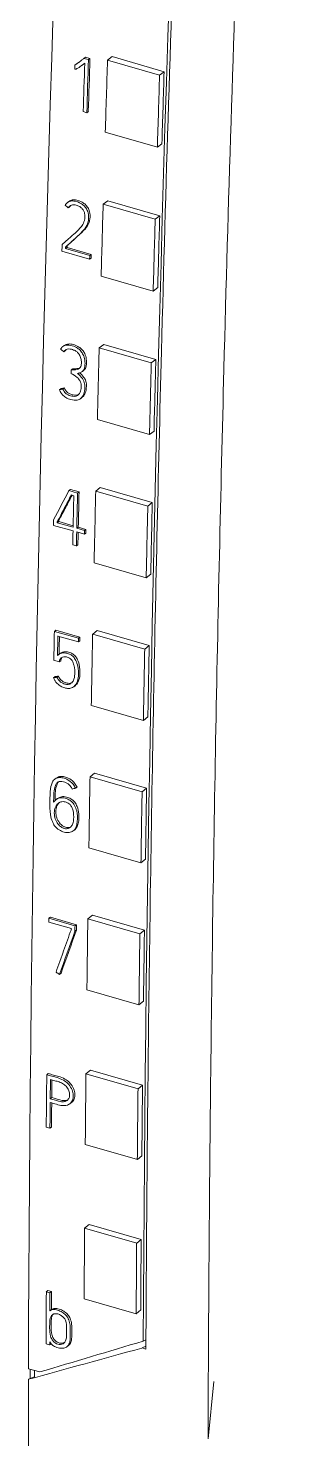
# Model space of a CAD drawing. Header units: inches. Extents: x 9220 to 92460, y -39241 to 4813.
# Drawn here: x 74945.72 to 74952.58, y -33802.35 to -33767.51 of the extents above; entities that cross this region are included whole.
import ezdxf

# ---------------------------------------------------------------- set-up
doc = ezdxf.new("R2010")
doc.units = ezdxf.units.IN
doc.header["$MEASUREMENT"] = 0

# ---------------------------------------------------------------- blocks, each defined once
blk = doc.blocks.new('A$C027ebf9d')
at = {"color": 0, "linetype": 'Continuous', "lineweight": 0}
for p, q in [((16.7243, -16.4087), (16.7262, -16.4072)), ((16.7361, -16.3999), (16.7381, -16.3984)), ((16.7421, -16.4016), (16.7361, -16.3999)), ((16.7381, -16.3984), (16.744, -16.4001)), ((16.7421, -16.4016), (16.744, -16.4001)), ((16.7671, -16.4023), (16.773, -16.3977)), ((16.8353, -16.422), (16.7671, -16.4023)), ((16.8412, -16.4174), (16.773, -16.3977)), ((16.7335, -16.4091), (16.7355, -16.4076)), ((16.8353, -16.422), (16.8412, -16.4174)), ((16.7352, -16.4699), (16.7399, -16.4713)), ((16.7399, -16.4713), (16.7419, -16.4698)), ((16.8323, -16.5166), (16.7641, -16.4969)), ((16.8382, -16.5121), (16.8323, -16.5166)), ((16.7144, -16.5893), (16.7164, -16.5878)), ((16.7613, -16.5914), (16.7672, -16.5868)), ((16.8295, -16.6111), (16.7613, -16.5914)), ((16.8354, -16.6065), (16.7672, -16.5868)), ((16.7157, -16.5961), (16.7177, -16.5946)), ((16.8295, -16.6111), (16.8354, -16.6065)), ((16.7122, -16.6473), (16.7141, -16.6458)), ((16.7072, -16.6531), (16.7436, -16.6636)), ((16.7121, -16.6497), (16.7141, -16.6482)), ((16.7437, -16.6588), (16.7121, -16.6497)), ((16.7141, -16.6482), (16.7457, -16.6573)), ((16.7436, -16.6636), (16.7455, -16.6621)), ((16.7437, -16.6588), (16.7457, -16.6573)), ((16.8269, -16.7055), (16.7587, -16.6858)), ((16.8328, -16.7009), (16.8269, -16.7055)), ((16.7082, -16.7786), (16.7102, -16.7771)), ((16.7562, -16.7801), (16.7621, -16.7754)), ((16.8303, -16.7951), (16.7621, -16.7754)), ((16.7099, -16.7851), (16.7118, -16.7836)), ((16.8244, -16.7998), (16.7562, -16.7801)), ((16.8244, -16.7998), (16.8303, -16.7951)), ((16.7195, -16.809), (16.7214, -16.8075)), ((16.7337, -16.8111), (16.7357, -16.8096)), ((16.7086, -16.8341), (16.7106, -16.8326)), ((16.7042, -16.8349), (16.7062, -16.8334)), ((16.7317, -16.8466), (16.7337, -16.8451)), ((16.822, -16.8939), (16.7538, -16.8742)), ((16.8279, -16.8892), (16.822, -16.8939)), ((16.7165, -16.9674), (16.7185, -16.9659)), ((16.7165, -16.9674), (16.7278, -16.9707)), ((16.7297, -16.9692), (16.7185, -16.9659)), ((16.7228, -16.9741), (16.7195, -16.9731)), ((16.7278, -16.9707), (16.7297, -16.9692)), ((16.7516, -16.9682), (16.7575, -16.9635)), ((16.8198, -16.9879), (16.7516, -16.9682)), ((16.8257, -16.9832), (16.7575, -16.9635)), ((16.8198, -16.9879), (16.8257, -16.9832)), ((16.7218, -17.0204), (16.6963, -17.013)), ((16.7011, -17.0083), (16.7031, -17.0068)), ((16.7011, -17.0095), (16.7031, -17.008)), ((16.7011, -17.0095), (16.7219, -17.0155)), ((16.722, -17.0135), (16.7031, -17.008)), ((16.7267, -17.0169), (16.7287, -17.0154)), ((16.7267, -17.0169), (16.7368, -17.0198)), ((16.7387, -17.0183), (16.7287, -17.0154)), ((16.7368, -17.0198), (16.7387, -17.0183)), ((16.7367, -17.0246), (16.7266, -17.0217)), ((16.7367, -17.0246), (16.7386, -17.0231)), ((16.7262, -17.0401), (16.7214, -17.0388)), ((16.7262, -17.0401), (16.7282, -17.0387)), ((16.8177, -17.0818), (16.7495, -17.0621)), ((16.8236, -17.0771), (16.8177, -17.0818)), ((16.6974, -17.1522), (16.6994, -17.1507)), ((16.7289, -17.1612), (16.6974, -17.1522)), ((16.6994, -17.1507), (16.7308, -17.1598)), ((16.702, -17.1583), (16.7288, -17.1661)), ((16.7288, -17.1661), (16.7308, -17.1646)), ((16.7289, -17.1612), (16.7308, -17.1598)), ((16.7476, -17.1559), (16.7535, -17.1511)), ((16.8157, -17.1756), (16.7476, -17.1559)), ((16.8217, -17.1708), (16.7535, -17.1511)), ((16.7029, -17.1826), (16.7049, -17.1811)), ((16.8157, -17.1756), (16.8217, -17.1708)), ((16.6966, -17.1902), (16.7038, -17.1923)), ((16.7038, -17.1923), (16.7058, -17.1908)), ((16.6964, -17.2131), (16.6984, -17.2116)), ((16.7008, -17.2123), (16.7028, -17.2108)), ((16.7227, -17.225), (16.7246, -17.2235)), ((16.814, -17.2692), (16.7458, -17.2495)), ((16.8199, -17.2644), (16.814, -17.2692)), ((16.698, -17.3462), (16.6999, -17.3448)), ((16.7441, -17.343), (16.75, -17.3382)), ((16.8123, -17.3627), (16.7441, -17.343)), ((16.8182, -17.3579), (16.75, -17.3382)), ((16.7251, -17.3582), (16.7271, -17.3567)), ((16.8123, -17.3627), (16.8182, -17.3579)), ((16.6995, -17.3731), (16.7015, -17.3716)), ((16.7221, -17.4141), (16.7241, -17.4126)), ((16.8108, -17.4561), (16.7426, -17.4364)), ((16.8167, -17.4513), (16.8108, -17.4561)), ((16.6903, -17.5289), (16.6923, -17.5274)), ((16.6903, -17.5289), (16.7244, -17.5388)), ((16.7196, -17.5423), (16.6903, -17.5338)), ((16.7263, -17.5373), (16.6923, -17.5274)), ((16.7412, -17.5297), (16.7472, -17.5248)), ((16.8094, -17.5494), (16.7412, -17.5297)), ((16.8153, -17.5445), (16.7472, -17.5248)), ((16.7243, -17.5458), (16.7262, -17.5443)), ((16.7244, -17.5388), (16.7263, -17.5373)), ((16.8094, -17.5494), (16.8153, -17.5445)), ((16.7041, -17.6026), (16.7061, -17.6011)), ((16.8082, -17.6425), (16.74, -17.6228)), ((16.8141, -17.6376), (16.8082, -17.6425)), ((16.6874, -17.7342), (16.6894, -17.7327)), ((16.7388, -17.733), (16.7447, -17.7281)), ((16.807, -17.7527), (16.7388, -17.733)), ((16.8129, -17.7478), (16.7447, -17.7281)), ((16.807, -17.7527), (16.8129, -17.7478)), ((16.6919, -17.7658), (16.6939, -17.7643)), ((16.7177, -17.7723), (16.7197, -17.7708)), ((16.6868, -17.803), (16.6916, -17.8044)), ((16.6916, -17.8044), (16.6935, -17.8029)), ((16.8061, -17.8456), (16.7379, -17.8259)), ((16.812, -17.8406), (16.8061, -17.8456)), ((16.737, -17.9358), (16.7429, -17.9308)), ((16.8052, -17.9555), (16.737, -17.9358)), ((16.8111, -17.9505), (16.7429, -17.9308)), ((16.8052, -17.9555), (16.8111, -17.9505)), ((16.6868, -18.0191), (16.6888, -18.0176)), ((16.6935, -18.019), (16.6888, -18.0176)), ((16.6868, -18.0191), (16.6916, -18.0205)), ((16.6916, -18.0205), (16.6935, -18.019)), ((16.8046, -18.0481), (16.7364, -18.0284)), ((16.6916, -18.0441), (16.6936, -18.0426)), ((16.8105, -18.0431), (16.8046, -18.0481)), ((16.6912, -18.089), (16.6865, -18.0876)), ((16.6912, -18.089), (16.6932, -18.0875)), ((16.7139, -18.0914), (16.7158, -18.0899)), ((16.8173, -18.0908), (16.8122, -18.093)), ((16.8122, -18.093), (16.8173, -18.0945)), ((16.6783, -18.1245), (16.6633, -18.1202)), ((16.6635, -18.1341), (16.6712, -18.1308)), ((16.9063, -18.1368), (16.8988, -18.2122))]:
    blk.add_line(p, q, dxfattribs=at)
for centre, major_axis, ratio, start_param, end_param in [((36.348, -1.2863), (-10.9193, -37.8255), 0.433013, -1.102762, -0.989056), ((36.498, -1.3296), (-10.9193, -37.8255), 0.433013, -1.100465, -0.991379), ((36.3938, -1.2997), (-10.9208, -37.8292), 0.43303, -1.039002, -1.037182), ((36.3985, -1.3009), (-10.9197, -37.8254), 0.43303, -1.039167, -1.037175), ((36.3692, -1.2926), (-8.72, -38.45), 0.458432, -1.065454, -1.065306), ((36.4946, -1.3286), (-10.9193, -37.8255), 0.433013, -1.039474, -1.03677), ((35.6233, -1.0773), (-66.7301, 53.1473), 0.280885, 1.510659, 1.510723), ((36.4946, -1.3286), (-10.9193, -37.8255), 0.433013, -1.034067, -1.031362), ((36.3714, -1.2932), (-10.9208, -37.8292), 0.43303, -1.032007, -1.031752), ((36.3761, -1.2944), (-10.9197, -37.8254), 0.43303, -1.03195, -1.031883), ((36.4077, -1.3035), (-10.9197, -37.8254), 0.43303, -1.031883, -1.031744), ((36.4946, -1.3286), (-10.9193, -37.8255), 0.433013, -1.02866, -1.025957), ((37.7328, -1.6863), (-78.3791, -17.1476), 0.134473, 1.269885, 1.269943), ((36.3997, -1.3014), (-10.9208, -37.8292), 0.43303, -1.022868, -1.021537), ((36.4946, -1.3286), (-10.9193, -37.8255), 0.433013, -1.023255, -1.020552), ((36.3741, -1.294), (-10.9208, -37.8292), 0.43303, -1.021573, -1.021537), ((36.3997, -1.3014), (-10.9208, -37.8292), 0.43303, -1.021398, -1.020868), ((36.4097, -1.3043), (-10.9208, -37.8292), 0.43303, -1.021537, -1.021398), ((36.3733, -1.2938), (-10.9208, -37.8292), 0.43303, -1.01742, -1.016321), ((36.3781, -1.2949), (-10.9197, -37.8254), 0.43303, -1.017214, -1.016542), ((36.4048, -1.3027), (-10.9197, -37.8254), 0.43303, -1.017411, -1.017273), ((36.4946, -1.3286), (-10.9193, -37.8255), 0.433013, -1.017851, -1.015149), ((38.5466, -1.921), (-78.3713, -17.1459), 0.134473, 1.258989, 1.259047), ((38.5626, -1.9258), (-69.3652, -20.1272), 0.12911, 1.21325, 1.213317), ((36.4946, -1.3286), (-10.9193, -37.8255), 0.433013, -1.012448, -1.009747), ((36.8186, -1.4223), (20.9363, 34.8301), 0.272919, -4.07538, -4.07357), ((36.4066, -1.3034), (-10.9208, -37.8292), 0.43303, -1.006518, -1.006315), ((36.4946, -1.3286), (-10.9193, -37.8255), 0.433013, -1.007046, -1.004345), ((36.372, -1.2934), (-10.9208, -37.8292), 0.43303, -1.000555, -0.998553), ((36.3769, -1.2946), (-10.9197, -37.8254), 0.43303, -1.000343, -0.999667), ((36.4946, -1.3286), (-10.9193, -37.8255), 0.433013, -1.001145, -0.998444), ((36.3769, -1.2946), (-10.9197, -37.8254), 0.43303, -0.999466, -0.998543), ((36.4946, -1.3286), (-10.9193, -37.8255), 0.433013, -0.995244, -0.992544), ((36.3784, -1.2953), (-10.9208, -37.8292), 0.43303, -0.992268, -0.991574), ((36.3784, -1.2953), (-10.9208, -37.8292), 0.43303, -0.990388, -0.990268), ((17.0393, -16.3297), (-0.5147, -1.783), 0.433013, 0.34235, 0.346428)]:
    blk.add_ellipse(centre, major_axis=major_axis, ratio=ratio, start_param=start_param, end_param=end_param, dxfattribs=at)
at = {"color": 0, "linetype": 'Continuous', "lineweight": 0, "extrusion": (0, 0, -1)}
for centre, major_axis, ratio, start_param, end_param in [((36.3985, -1.3011), (10.9208, 37.8292), 0.43303, -2.104411, -2.102419), ((36.4264, -1.3089), (10.9226, 37.8369), 0.433013, -2.104823, -2.102118), ((36.4946, -1.3286), (10.9226, 37.8369), 0.433013, -2.104823, -2.102118), ((36.4264, -1.3089), (10.9226, 37.8369), 0.433013, -2.11023, -2.107526), ((36.4946, -1.3286), (10.9226, 37.8369), 0.433013, -2.11023, -2.107526), ((36.3761, -1.2946), (10.9208, 37.8292), 0.43303, -2.109702, -2.109636), ((36.4077, -1.3037), (10.9208, 37.8292), 0.43303, -2.109841, -2.109702), ((35.2359, -0.9654), (-68.22, 53.5601), 0.275788, -1.515397, -1.515333), ((36.4264, -1.3089), (10.9226, 37.8369), 0.433013, -2.115636, -2.112933), ((36.3521, -1.2877), (8.6746, 38.4625), 0.458913, -2.087114, -2.086976), ((36.4946, -1.3286), (10.9226, 37.8369), 0.433013, -2.115636, -2.112933), ((37.7333, -1.6862), (-78.3713, -17.1459), 0.134473, -1.269935, -1.269877), ((36.719, -1.3936), (-24.5741, -33.773), 0.206653, 0.946781, 0.948046), ((36.3949, -1.3), (10.9208, 37.8292), 0.43303, -2.120056, -2.118863), ((36.3997, -1.3012), (10.9197, 37.8254), 0.43303, -2.120064, -2.118732), ((36.4264, -1.3089), (10.9226, 37.8369), 0.433013, -2.12104, -2.118338), ((36.4946, -1.3286), (10.9226, 37.8369), 0.433013, -2.12104, -2.118338), ((36.3693, -1.2926), (10.9208, 37.8292), 0.43303, -2.120195, -2.11999), ((36.3741, -1.2938), (10.9197, 37.8254), 0.43303, -2.120064, -2.120028), ((36.4097, -1.3041), (10.9197, 37.8254), 0.43303, -2.120203, -2.120064), ((36.3949, -1.3), (10.9208, 37.8292), 0.43303, -2.120725, -2.120195), ((36.3997, -1.3012), (10.9197, 37.8254), 0.43303, -2.120733, -2.120262), ((36.378, -1.2951), (10.9208, 37.8292), 0.43303, -2.125049, -2.124311), ((36.4048, -1.3029), (10.9208, 37.8292), 0.43303, -2.124311, -2.124173), ((36.4264, -1.3089), (10.9226, 37.8369), 0.433013, -2.126443, -2.123742), ((36.4946, -1.3286), (10.9226, 37.8369), 0.433013, -2.126443, -2.123742), ((38.5462, -1.9211), (-78.3791, -17.1476), 0.134473, -1.259056, -1.258997), ((36.4264, -1.3089), (10.9226, 37.8369), 0.433013, -2.131846, -2.129144), ((36.4946, -1.3286), (10.9226, 37.8369), 0.433013, -2.131846, -2.129144), ((36.3725, -1.2935), (10.9208, 37.8292), 0.43303, -2.135216, -2.135075), ((36.4264, -1.3089), (10.9226, 37.8369), 0.433013, -2.137247, -2.134546), ((36.8187, -1.4221), (-20.9342, -34.8266), 0.272919, 0.931968, 0.933778), ((36.4018, -1.302), (10.9208, 37.8292), 0.43303, -2.135255, -2.135216), ((36.4066, -1.3032), (10.9197, 37.8254), 0.43303, -2.135287, -2.135085), ((36.4946, -1.3286), (10.9226, 37.8369), 0.433013, -2.137247, -2.134546), ((32.2708, -0.1094), (-102.2486, 63.3481), 0.191897, -1.53737, -1.537325), ((36.3769, -1.2948), (10.9208, 37.8292), 0.43303, -2.141915, -2.141179), ((36.4264, -1.3089), (10.9226, 37.8369), 0.433013, -2.143148, -2.140448), ((36.4946, -1.3286), (10.9226, 37.8369), 0.433013, -2.143148, -2.140448), ((36.3769, -1.2948), (10.9208, 37.8292), 0.43303, -2.14304, -2.142057), ((36.4264, -1.3089), (10.9226, 37.8369), 0.433013, -2.149049, -2.146349), ((36.4946, -1.3286), (10.9226, 37.8369), 0.433013, -2.149049, -2.146349), ((36.3737, -1.2939), (10.9208, 37.8292), 0.43303, -2.151324, -2.149324), ((36.3784, -1.2951), (10.9197, 37.8254), 0.43303, -2.15003, -2.149335), ((108.4695, 19.1005), (-151.2055, -49.1156), 0.056615, -0.901291, -0.900055), ((36.3505, -1.2545), (10.9193, 37.8255), 0.433013, -2.153846, -2.153487), ((36.356, -1.256), (10.9193, 37.8255), 0.433013, -2.153733, -2.153487)]:
    blk.add_ellipse(centre, major_axis=major_axis, ratio=ratio, start_param=start_param, end_param=end_param, dxfattribs=at)
at = {"color": 0, "linetype": 'Continuous', "lineweight": 0}
for points, knots in [([(16.9532, -14.2507), (16.9461, -14.3606), (16.9247, -14.7054), (16.897, -15.2125), (16.8734, -15.7296), (16.8538, -16.2311), (16.8382, -16.732), (16.8262, -17.2704), (16.8199, -17.7068), (16.8178, -17.9801), (16.8173, -18.0945)], [0.1020327, 0.1020327, 0.1020327, 0.1020327, 0.1666156, 0.3049644, 0.4020326, 0.474555, 0.6050941, 0.7036498, 0.8010898, 0.8714817, 0.8714817, 0.8714817, 0.8714817]), ([(17.028, -14.3849), (17.0234, -14.4579), (17.0045, -14.7657), (16.9788, -15.2362), (16.9553, -15.7532), (16.9357, -16.2547), (16.92, -16.7556), (16.9081, -17.294), (16.9017, -17.7345), (16.8994, -18.0393), (16.8988, -18.1849), (16.8988, -18.2122)], [0.1237088, 0.1237088, 0.1237088, 0.1237088, 0.1666156, 0.3049644, 0.4020326, 0.474555, 0.6050941, 0.7036498, 0.8010898, 0.8739842, 0.8907937, 0.8907937, 0.8907937, 0.8907937]), ([(16.7361, -16.3999), (16.7352, -16.4006), (16.7342, -16.4014), (16.7333, -16.4022), (16.7332, -16.4023), (16.7331, -16.4024), (16.733, -16.4024), (16.7321, -16.4031), (16.7312, -16.4038), (16.7304, -16.4045), (16.7301, -16.4047), (16.7299, -16.4049), (16.7296, -16.405), (16.7287, -16.4058), (16.7277, -16.4065), (16.7267, -16.4072), (16.7259, -16.4077), (16.7251, -16.4082), (16.7243, -16.4087)], [0, 0, 0, 0, 0.250322, 0.250322, 0.250322, 0.275948, 0.275948, 0.275948, 0.500643, 0.500643, 0.500643, 0.561097, 0.561097, 0.561097, 0.80727, 0.80727, 0.80727, 1, 1, 1, 1]), ([(16.7244, -16.4139), (16.7248, -16.414), (16.7252, -16.414), (16.7258, -16.414), (16.7261, -16.4139), (16.7266, -16.4136), (16.7272, -16.4134), (16.7291, -16.4123), (16.7302, -16.4115), (16.7331, -16.4094), (16.7352, -16.4078), (16.7372, -16.4062)], [-0.06741879, -0.06741879, -0.06741879, -0.06741879, -0.05862456, -0.05862456, -0.04697844, -0.04697844, -0.03637491, -0.03637491, -0.02425023, -0.02425023, 0, 0, 0, 0]), ([(16.7262, -16.4072), (16.7271, -16.4067), (16.7279, -16.4062), (16.7287, -16.4057), (16.7289, -16.4055), (16.7292, -16.4054), (16.7294, -16.4052), (16.7296, -16.4051), (16.7298, -16.4049), (16.73, -16.4048)], [0, 0, 0, 0, 0.1926314, 0.1926314, 0.1926314, 0.250698, 0.250698, 0.250698, 0.3021694, 0.3021694, 0.3021694, 0.3021694]), ([(16.7371, -16.4063), (16.7368, -16.4065), (16.7365, -16.4068), (16.7361, -16.4071), (16.7359, -16.4072), (16.7357, -16.4074), (16.7355, -16.4076)], [0.1661425, 0.1661425, 0.1661425, 0.1661425, 0.2518053, 0.2518053, 0.2518053, 0.3074419, 0.3074419, 0.3074419, 0.3074419]), ([(16.7157, -16.5961), (16.7162, -16.5953), (16.7168, -16.5945), (16.7183, -16.5933), (16.7191, -16.5929), (16.7215, -16.5921), (16.7232, -16.5921), (16.7263, -16.5926), (16.7279, -16.5931), (16.7311, -16.5948), (16.7323, -16.5958), (16.7342, -16.5977), (16.735, -16.5987), (16.7361, -16.6006), (16.7367, -16.6019), (16.7375, -16.6059), (16.7375, -16.6082), (16.7368, -16.6136), (16.7357, -16.616), (16.7324, -16.6213), (16.7291, -16.6247), (16.7239, -16.6298), (16.7202, -16.6332), (16.7075, -16.6442)], [-0.6266769, -0.6266769, -0.6266769, -0.6266769, -0.6001737, -0.6001737, -0.5744981, -0.5744981, -0.5332587, -0.5332587, -0.4915646, -0.4915646, -0.4475628, -0.4475628, -0.406009, -0.406009, -0.3742236, -0.3742236, -0.3363038, -0.3363038, -0.2732646, -0.2732646, -0.1652931, -0.1652931, 0, 0, 0, 0]), ([(16.7122, -16.6473), (16.7162, -16.6437), (16.7204, -16.6401), (16.7329, -16.6288), (16.736, -16.6251), (16.7394, -16.6207), (16.7408, -16.618), (16.7423, -16.6114), (16.7424, -16.608), (16.7414, -16.6019), (16.7407, -16.6), (16.7392, -16.5971), (16.738, -16.5954), (16.7358, -16.5931), (16.7347, -16.592), (16.7322, -16.5904), (16.7292, -16.5885), (16.7222, -16.5869), (16.7202, -16.587), (16.7173, -16.5876), (16.7158, -16.5882), (16.7133, -16.5901), (16.7123, -16.5913), (16.7115, -16.5927)], [-0.4882068, -0.4882068, -0.4882068, -0.4882068, -0.4648363, -0.4648363, -0.4160102, -0.4160102, -0.3291977, -0.3291977, -0.2479878, -0.2479878, -0.1752097, -0.1752097, -0.1048367, -0.1048367, -0.0614951, -0.0614951, -0.043194, -0.043194, -0.0306836, -0.0306836, -0.0153382, -0.0153382, 0, 0, 0, 0]), ([(16.7164, -16.5878), (16.7164, -16.5877), (16.7165, -16.5877), (16.7178, -16.5867), (16.7193, -16.5861), (16.7222, -16.5855), (16.7241, -16.5854), (16.7311, -16.587), (16.7342, -16.5889), (16.7367, -16.5906), (16.7378, -16.5916), (16.74, -16.5939), (16.7411, -16.5956), (16.7427, -16.5986), (16.7434, -16.6005), (16.7444, -16.6067), (16.7442, -16.6101), (16.7427, -16.6166), (16.7414, -16.6192), (16.7352, -16.6271), (16.7287, -16.6328), (16.7141, -16.6458)], [0.0146796, 0.0146796, 0.0146796, 0.0146796, 0.0153678, 0.0153678, 0.0307426, 0.0307426, 0.0432184, 0.0432184, 0.0613597, 0.0613597, 0.103522, 0.103522, 0.171217, 0.171217, 0.2421049, 0.2421049, 0.3272882, 0.3272882, 0.4221981, 0.4221981, 0.5888681, 0.5888681, 0.5888681, 0.5888681]), ([(16.7056, -16.7817), (16.7062, -16.7806), (16.7069, -16.7796), (16.7087, -16.7781), (16.7098, -16.7775), (16.7132, -16.7763), (16.7154, -16.7763), (16.7193, -16.7768), (16.7222, -16.7776), (16.7269, -16.7797), (16.7286, -16.7809), (16.7317, -16.7836), (16.733, -16.7853), (16.7346, -16.7879), (16.7356, -16.7898), (16.7372, -16.795), (16.7375, -16.7977), (16.7376, -16.8043), (16.737, -16.8064), (16.7365, -16.8078), (16.7358, -16.8092), (16.7339, -16.8111), (16.7329, -16.8118), (16.7303, -16.8129), (16.7288, -16.8133), (16.7275, -16.8136)], [-0.09936809, -0.09936809, -0.09936809, -0.09936809, -0.09849697, -0.09849697, -0.09763198, -0.09763198, -0.09589681, -0.09589681, -0.09282101, -0.09282101, -0.08965704, -0.08965704, -0.08373416, -0.08373416, -0.07786445, -0.07786445, -0.07203398, -0.07203398, -0.06268047, -0.06268047, -0.03069856, -0.03069856, -0.0122073, -0.0122073, 0, 0, 0, 0]), ([(16.7357, -16.8096), (16.736, -16.8094), (16.7363, -16.8091), (16.7378, -16.8077), (16.7384, -16.8064), (16.7389, -16.8049), (16.7396, -16.8029), (16.7395, -16.796), (16.7391, -16.7934), (16.7376, -16.7884), (16.7366, -16.7865), (16.735, -16.7838), (16.7336, -16.7821), (16.7306, -16.7795), (16.7289, -16.7783), (16.7242, -16.7761), (16.7213, -16.7753), (16.7174, -16.7748), (16.7152, -16.7748), (16.7119, -16.776), (16.711, -16.7765), (16.7102, -16.7771)], [0.0244894, 0.0244894, 0.0244894, 0.0244894, 0.03077671, 0.03077671, 0.06275562, 0.06275562, 0.07305871, 0.07305871, 0.08013647, 0.08013647, 0.08778077, 0.08778077, 0.09581429, 0.09581429, 0.1001726, 0.1001726, 0.10444629, 0.10444629, 0.10691455, 0.10691455, 0.10800323, 0.10800323, 0.10800323, 0.10800323]), ([(16.7195, -16.809), (16.7201, -16.809), (16.7232, -16.809), (16.7267, -16.8087), (16.7278, -16.8083), (16.73, -16.8072), (16.7307, -16.8064), (16.7318, -16.8051), (16.7322, -16.8042), (16.7328, -16.8014), (16.7328, -16.7992), (16.7326, -16.7962), (16.7324, -16.7944), (16.7311, -16.7906), (16.7303, -16.7891), (16.7283, -16.7864), (16.7273, -16.7854), (16.7252, -16.7839), (16.7239, -16.7833), (16.721, -16.7822), (16.7186, -16.7814), (16.7146, -16.7815), (16.7135, -16.7819), (16.712, -16.7827), (16.7115, -16.7831), (16.7106, -16.784), (16.7102, -16.7846), (16.7099, -16.7851)], [-0.05962722, -0.05962722, -0.05962722, -0.05962722, -0.0586005, -0.0586005, -0.05751843, -0.05751843, -0.05597545, -0.05597545, -0.05384921, -0.05384921, -0.05077923, -0.05077923, -0.04618742, -0.04618742, -0.0413943, -0.0413943, -0.03569569, -0.03569569, -0.02789914, -0.02789914, -0.01842658, -0.01842658, -0.01189853, -0.01189853, -0.00652665, -0.00652665, 0, 0, 0, 0]), ([(16.7275, -16.8136), (16.7299, -16.8155), (16.7323, -16.8176), (16.7347, -16.821), (16.7358, -16.8228), (16.7373, -16.8277), (16.7374, -16.8297), (16.7373, -16.8355), (16.7366, -16.8384), (16.7355, -16.8417), (16.7346, -16.8436), (16.7317, -16.8469), (16.7301, -16.8477), (16.727, -16.8487), (16.7252, -16.8489), (16.7202, -16.8485), (16.7172, -16.8475), (16.7129, -16.8458), (16.7113, -16.8446), (16.7081, -16.842), (16.707, -16.8404), (16.7055, -16.8381), (16.7047, -16.8362), (16.7042, -16.8349)], [-0.03140178, -0.03140178, -0.03140178, -0.03140178, -0.02924783, -0.02924783, -0.0284803, -0.0284803, -0.02773844, -0.02773844, -0.02618792, -0.02618792, -0.02504854, -0.02504854, -0.02396148, -0.02396148, -0.02268513, -0.02268513, -0.02055614, -0.02055614, -0.01680788, -0.01680788, -0.0108783, -0.0108783, 0, 0, 0, 0]), ([(16.7086, -16.8341), (16.709, -16.8352), (16.7095, -16.8362), (16.7108, -16.8384), (16.7116, -16.8391), (16.7133, -16.8407), (16.7145, -16.8413), (16.7173, -16.8426), (16.7197, -16.8433), (16.7231, -16.8437), (16.7245, -16.8437), (16.7271, -16.843), (16.728, -16.8424), (16.7299, -16.8408), (16.7306, -16.8395), (16.7319, -16.8362), (16.7323, -16.8337), (16.7327, -16.8288), (16.7323, -16.8269), (16.732, -16.8256), (16.7316, -16.8243), (16.7298, -16.8214), (16.7287, -16.8201), (16.7246, -16.8163), (16.7214, -16.8148), (16.7196, -16.8139)], [-0.03767688, -0.03767688, -0.03767688, -0.03767688, -0.03752155, -0.03752155, -0.03732628, -0.03732628, -0.03693922, -0.03693922, -0.03624115, -0.03624115, -0.03578934, -0.03578934, -0.03527417, -0.03527417, -0.03445322, -0.03445322, -0.03304988, -0.03304988, -0.03034808, -0.03034808, -0.02338194, -0.02338194, -0.01600812, -0.01600812, 0, 0, 0, 0]), ([(16.7308, -16.8063), (16.7308, -16.8063), (16.7308, -16.8063), (16.73, -16.8067), (16.7288, -16.8071), (16.7252, -16.8075), (16.722, -16.8075), (16.7214, -16.8075)], [0.39979583, 0.39979583, 0.39979583, 0.39979583, 0.40006877, 0.40006877, 0.41038704, 0.41038704, 0.42065361, 0.42065361, 0.42065361, 0.42065361]), ([(16.7337, -16.8451), (16.7341, -16.8447), (16.7346, -16.8443), (16.7361, -16.8427), (16.7371, -16.8412), (16.7386, -16.8369), (16.7392, -16.834), (16.7394, -16.8282), (16.7393, -16.8262), (16.7378, -16.8214), (16.7367, -16.8196), (16.7345, -16.8165), (16.7325, -16.8146), (16.7304, -16.8128)], [0.03836546, 0.03836546, 0.03836546, 0.03836546, 0.03916813, 0.03916813, 0.04123246, 0.04123246, 0.04319054, 0.04319054, 0.04436628, 0.04436628, 0.04569522, 0.04569522, 0.04929065, 0.04929065, 0.04929065, 0.04929065]), ([(16.7292, -16.8413), (16.7288, -16.8415), (16.7283, -16.8417), (16.7264, -16.8422), (16.7251, -16.8422), (16.7217, -16.8419), (16.7193, -16.8412), (16.7165, -16.8399), (16.7153, -16.8392), (16.7136, -16.8377), (16.7128, -16.8369), (16.7115, -16.8347), (16.711, -16.8337), (16.7106, -16.8326)], [0.036778896, 0.036778896, 0.036778896, 0.036778896, 0.037012041, 0.037012041, 0.037488607, 0.037488607, 0.038227837, 0.038227837, 0.038620041, 0.038620041, 0.038812515, 0.038812515, 0.038967231, 0.038967231, 0.038967231, 0.038967231]), ([(16.7195, -16.9731), (16.7165, -16.979), (16.7135, -16.9849), (16.7088, -16.9937), (16.7073, -16.9966), (16.7049, -17.0013), (16.7021, -17.0066), (16.7011, -17.0083)], [-0.1128553, -0.1128553, -0.1128553, -0.1128553, -0.0501564, -0.0501564, -0.0188068, -0.0188068, 0, 0, 0, 0]), ([(16.7031, -17.0068), (16.7041, -17.0051), (16.7068, -16.9998), (16.7093, -16.9951), (16.7108, -16.9922), (16.7151, -16.984), (16.7179, -16.9787), (16.7206, -16.9734)], [0, 0, 0, 0, 0.0188068, 0.0188068, 0.0501564, 0.0501564, 0.1064873, 0.1064873, 0.1064873, 0.1064873]), ([(16.6964, -17.2131), (16.6969, -17.2142), (16.6974, -17.2154), (16.6985, -17.2175), (16.6992, -17.2185), (16.7014, -17.221), (16.7028, -17.2224), (16.708, -17.2255), (16.7109, -17.2263), (16.7136, -17.227), (16.7155, -17.2273), (16.7189, -17.2268), (16.7207, -17.2264), (16.7236, -17.2243), (16.7251, -17.2229), (16.7282, -17.2169), (16.7286, -17.2134), (16.729, -17.2087), (16.7292, -17.2023), (16.7267, -17.1928), (16.7256, -17.1907), (16.7237, -17.1873), (16.7225, -17.1859), (16.7199, -17.1835), (16.7185, -17.1827), (16.7154, -17.1813), (16.7136, -17.1809), (16.7093, -17.1802), (16.7073, -17.1806), (16.7056, -17.1811), (16.7047, -17.1815), (16.7031, -17.1824), (16.7023, -17.1831), (16.7015, -17.1839)], [-0.1724739, -0.1724739, -0.1724739, -0.1724739, -0.1641992, -0.1641992, -0.1568842, -0.1568842, -0.148023, -0.148023, -0.1370606, -0.1370606, -0.121046, -0.121046, -0.1109787, -0.1109787, -0.1046903, -0.1046903, -0.0965352, -0.0965352, -0.0878036, -0.0878036, -0.0833296, -0.0833296, -0.0773019, -0.0773019, -0.0695833, -0.0695833, -0.0573985, -0.0573985, -0.0305292, -0.0305292, -0.011275, -0.011275, 0, 0, 0, 0]), ([(16.7049, -17.1811), (16.7051, -17.181), (16.7053, -17.1808), (16.7059, -17.1805), (16.7067, -17.18), (16.7085, -17.1793), (16.7104, -17.1788), (16.7146, -17.1792), (16.7167, -17.1796), (16.7204, -17.1811), (16.7217, -17.1819), (16.7245, -17.1844), (16.7256, -17.1859), (16.7272, -17.1884), (16.7283, -17.1904), (16.7312, -17.2001), (16.731, -17.2069), (16.7306, -17.2116), (16.7302, -17.2151), (16.7274, -17.2208), (16.7261, -17.2224), (16.7246, -17.2235)], [0.00683562, 0.00683562, 0.00683562, 0.00683562, 0.00980722, 0.00980722, 0.01617297, 0.01617297, 0.01976046, 0.01976046, 0.02121248, 0.02121248, 0.02227971, 0.02227971, 0.0236757, 0.0236757, 0.0251132, 0.0251132, 0.02812069, 0.02812069, 0.03098034, 0.03098034, 0.03285161, 0.03285161, 0.03285161, 0.03285161]), ([(16.7038, -17.1923), (16.7039, -17.1911), (16.7041, -17.1901), (16.7048, -17.1886), (16.7054, -17.1877), (16.7073, -17.1863), (16.7084, -17.1858), (16.7113, -17.1854), (16.7128, -17.1856), (16.715, -17.1862), (16.7162, -17.1866), (16.7183, -17.1879), (16.719, -17.1886), (16.7204, -17.1901), (16.721, -17.1911), (16.7224, -17.1941), (16.723, -17.1961), (16.7241, -17.2013), (16.7242, -17.2046), (16.7242, -17.2091), (16.7239, -17.2121), (16.7224, -17.2167), (16.7215, -17.2184), (16.7192, -17.2205), (16.7181, -17.2213), (16.7159, -17.2219), (16.7148, -17.2221), (16.712, -17.2217), (16.7101, -17.2212), (16.7073, -17.2199), (16.7059, -17.2191), (16.7033, -17.2168), (16.7027, -17.2158), (16.7017, -17.2143), (16.7012, -17.2133), (16.7008, -17.2123)], [-0.2976623, -0.2976623, -0.2976623, -0.2976623, -0.2685382, -0.2685382, -0.2493534, -0.2493534, -0.2341711, -0.2341711, -0.2193992, -0.2193992, -0.2128316, -0.2128316, -0.2076111, -0.2076111, -0.2005638, -0.2005638, -0.1875266, -0.1875266, -0.1531948, -0.1531948, -0.1056682, -0.1056682, -0.074497, -0.074497, -0.0520687, -0.0520687, -0.0356337, -0.0356337, -0.0213289, -0.0213289, -0.0138819, -0.0138819, -0.0085463, -0.0085463, 0, 0, 0, 0]), ([(16.7074, -17.1864), (16.707, -17.1868), (16.7067, -17.1873), (16.7061, -17.1885), (16.7059, -17.1896), (16.7058, -17.1908)], [0.25616512, 0.25616512, 0.25616512, 0.25616512, 0.26788254, 0.26788254, 0.29799267, 0.29799267, 0.29799267, 0.29799267]), ([(16.7028, -17.2108), (16.7031, -17.2118), (16.7036, -17.2128), (16.7046, -17.2143), (16.7053, -17.2153), (16.7078, -17.2176), (16.7093, -17.2184), (16.7121, -17.2197), (16.714, -17.2202), (16.7168, -17.2206), (16.7179, -17.2204), (16.7193, -17.22), (16.7198, -17.2198), (16.7202, -17.2196)], [0, 0, 0, 0, 0.00854793, 0.00854793, 0.01388271, 0.01388271, 0.02132476, 0.02132476, 0.03560576, 0.03560576, 0.05200622, 0.05200622, 0.06061429, 0.06061429, 0.06061429, 0.06061429]), ([(16.7251, -17.3582), (16.7242, -17.3563), (16.7231, -17.3545), (16.7204, -17.351), (16.7189, -17.3497), (16.7149, -17.3467), (16.7121, -17.3456), (16.7082, -17.3444), (16.7063, -17.344), (16.7034, -17.3441), (16.7015, -17.3442), (16.6982, -17.346), (16.6967, -17.347), (16.6938, -17.3516), (16.693, -17.355), (16.6917, -17.3643), (16.6916, -17.3699), (16.6914, -17.3815), (16.6915, -17.3875), (16.6929, -17.3967), (16.6938, -17.3997), (16.6955, -17.4038), (16.6965, -17.4056), (16.6984, -17.4083), (16.6998, -17.41), (16.7041, -17.4133), (16.7064, -17.4144), (16.7108, -17.4161), (16.7131, -17.4165), (16.7174, -17.4163), (16.7193, -17.4158), (16.7228, -17.4139), (16.7239, -17.4125), (16.7256, -17.4097), (16.7262, -17.4078), (16.7271, -17.4038), (16.7274, -17.4013), (16.7277, -17.3966), (16.7277, -17.3926), (16.726, -17.3855), (16.7251, -17.383), (16.7226, -17.3784), (16.7213, -17.377), (16.7193, -17.375), (16.7179, -17.374), (16.7143, -17.3721), (16.7121, -17.3713), (16.7076, -17.3704), (16.7056, -17.3706), (16.7026, -17.3713), (16.701, -17.372), (16.6984, -17.3739), (16.6973, -17.3752), (16.6964, -17.3766)], [-0.2278579, -0.2278579, -0.2278579, -0.2278579, -0.2196971, -0.2196971, -0.2106633, -0.2106633, -0.1924822, -0.1924822, -0.1745856, -0.1745856, -0.1643039, -0.1643039, -0.1584135, -0.1584135, -0.1510933, -0.1510933, -0.1408735, -0.1408735, -0.1300191, -0.1300191, -0.1218756, -0.1218756, -0.1150185, -0.1150185, -0.1109467, -0.1109467, -0.1072091, -0.1072091, -0.1030462, -0.1030462, -0.0990276, -0.0990276, -0.0941621, -0.0941621, -0.0871804, -0.0871804, -0.0802118, -0.0802118, -0.0714687, -0.0714687, -0.0668017, -0.0668017, -0.0623356, -0.0623356, -0.0563808, -0.0563808, -0.0470229, -0.0470229, -0.0327107, -0.0327107, -0.0165652, -0.0165652, 0, 0, 0, 0]), ([(16.6964, -17.3766), (16.6965, -17.3699), (16.6964, -17.363), (16.6984, -17.3552), (16.699, -17.3537), (16.7005, -17.3513), (16.7014, -17.3505), (16.7033, -17.3494), (16.7043, -17.3492), (16.7066, -17.3491), (16.7079, -17.3492), (16.7121, -17.3503), (16.7139, -17.3514), (16.7159, -17.3527), (16.7171, -17.3538), (16.7193, -17.3564), (16.7201, -17.3578), (16.7207, -17.3592)], [-0.06621643, -0.06621643, -0.06621643, -0.06621643, -0.05023376, -0.05023376, -0.04567642, -0.04567642, -0.04136109, -0.04136109, -0.03737398, -0.03737398, -0.03322608, -0.03322608, -0.02527372, -0.02527372, -0.01234731, -0.01234731, 0, 0, 0, 0]), ([(16.7027, -17.3498), (16.7024, -17.3501), (16.7021, -17.3505), (16.7012, -17.3519), (16.7005, -17.3533), (16.6984, -17.3611), (16.6984, -17.3677), (16.6984, -17.3741)], [0.04554578, 0.04554578, 0.04554578, 0.04554578, 0.04701357, 0.04701357, 0.05062691, 0.05062691, 0.06124768, 0.06124768, 0.06124768, 0.06124768]), ([(16.6999, -17.3448), (16.7004, -17.3444), (16.7009, -17.3441), (16.7034, -17.3427), (16.7054, -17.3426), (16.7083, -17.3425), (16.7102, -17.3429), (16.7141, -17.3441), (16.7169, -17.3453), (16.7209, -17.3482), (16.7223, -17.3495), (16.7251, -17.353), (16.7262, -17.3548), (16.7271, -17.3567)], [0.3006027, 0.3006027, 0.3006027, 0.3006027, 0.3048887, 0.3048887, 0.3251686, 0.3251686, 0.3604603, 0.3604603, 0.396342, 0.396342, 0.4141764, 0.4141764, 0.4302853, 0.4302853, 0.4302853, 0.4302853]), ([(16.7015, -17.3716), (16.702, -17.3712), (16.7025, -17.3709), (16.7043, -17.3699), (16.706, -17.3693), (16.7104, -17.369), (16.7128, -17.3694), (16.7167, -17.3708), (16.7185, -17.3717), (16.7219, -17.374), (16.7231, -17.3753), (16.7254, -17.3782), (16.7264, -17.3802), (16.7283, -17.3849), (16.7292, -17.3883), (16.7296, -17.3939), (16.7296, -17.3958), (16.7294, -17.3997), (16.7291, -17.4022), (16.7282, -17.4062), (16.7276, -17.4082), (16.726, -17.4107), (16.7253, -17.4117), (16.7241, -17.4126)], [0.0156126, 0.0156126, 0.0156126, 0.0156126, 0.0219463, 0.0219463, 0.0358013, 0.0358013, 0.0502947, 0.0502947, 0.0621142, 0.0621142, 0.0745386, 0.0745386, 0.0923823, 0.0923823, 0.1172157, 0.1172157, 0.1294091, 0.1294091, 0.1440646, 0.1440646, 0.158697, 0.158697, 0.166603, 0.166603, 0.166603, 0.166603]), ([(16.7057, -17.376), (16.7066, -17.3758), (16.7076, -17.3757), (16.7106, -17.3758), (16.7124, -17.3764), (16.7149, -17.3773), (16.7159, -17.3779), (16.7175, -17.3791), (16.7183, -17.3799), (16.7201, -17.3824), (16.7207, -17.3838), (16.7225, -17.3886), (16.7226, -17.3917), (16.7227, -17.3954), (16.7227, -17.3977), (16.7222, -17.4018), (16.7218, -17.4041), (16.7205, -17.4071), (16.7197, -17.4083), (16.7176, -17.4101), (16.7165, -17.4107), (16.7154, -17.411), (16.7148, -17.4112), (16.714, -17.4112), (16.7125, -17.4113), (16.7118, -17.4112), (16.7096, -17.4107), (16.7083, -17.4102), (16.7062, -17.4089), (16.7047, -17.4078), (16.7018, -17.4046), (16.7003, -17.4025), (16.6981, -17.3977), (16.6976, -17.3952), (16.6971, -17.3899), (16.6973, -17.3871), (16.6989, -17.382), (16.7001, -17.3802), (16.7024, -17.3777), (16.7035, -17.3769), (16.705, -17.3763), (16.7053, -17.3761), (16.7057, -17.376)], [-0.1191283, -0.1191283, -0.1191283, -0.1191283, -0.113059, -0.113059, -0.1033437, -0.1033437, -0.0952642, -0.0952642, -0.0886807, -0.0886807, -0.0808748, -0.0808748, -0.0592667, -0.0592667, -0.0402008, -0.0402008, -0.0232913, -0.0232913, -0.0108919, -0.0108919, 0, 0, 0, 0.0067086, 0.0067086, 0.0139655, 0.0139655, 0.0290747, 0.0290747, 0.0407303, 0.0407303, 0.0512659, 0.0512659, 0.0623846, 0.0623846, 0.0749254, 0.0749254, 0.0879747, 0.0879747, 0.0984032, 0.0984032, 0.1011846, 0.1011846, 0.1011846, 0.1011846]), ([(16.7039, -17.3768), (16.7037, -17.377), (16.7035, -17.3772), (16.7021, -17.3787), (16.7009, -17.3805), (16.6993, -17.3856), (16.699, -17.3884), (16.6995, -17.3937), (16.7001, -17.3962), (16.7023, -17.401), (16.7037, -17.4031), (16.7066, -17.4064), (16.7081, -17.4074), (16.7102, -17.4087), (16.7116, -17.4092), (16.7138, -17.4097), (16.7145, -17.4098), (16.716, -17.4098), (16.7167, -17.4097), (16.7174, -17.4095), (16.718, -17.4093), (16.7185, -17.4091), (16.7191, -17.4088)], [0.11479828, 0.11479828, 0.11479828, 0.11479828, 0.11625506, 0.11625506, 0.12803131, 0.12803131, 0.139521, 0.139521, 0.14986635, 0.14986635, 0.15982555, 0.15982555, 0.17102342, 0.17102342, 0.18577676, 0.18577676, 0.192977, 0.192977, 0.19968617, 0.19968617, 0.19968617, 0.20541782, 0.20541782, 0.20541782, 0.20541782]), ([(16.6996, -17.5997), (16.7012, -17.595), (16.7029, -17.5904), (16.7073, -17.5778), (16.7079, -17.5761), (16.7112, -17.567), (16.7128, -17.5623), (16.7162, -17.5529), (16.7176, -17.5481), (16.7196, -17.5436)], [-0.1655136, -0.1655136, -0.1655136, -0.1655136, -0.1387922, -0.1387922, -0.0937187, -0.0937187, -0.0468581, -0.0468581, 0, 0, 0, 0]), ([(16.6919, -17.7706), (16.6973, -17.7722), (16.7027, -17.7743), (16.7095, -17.7749), (16.7119, -17.775), (16.7162, -17.7734), (16.7178, -17.7725), (16.7205, -17.7696), (16.7213, -17.7678), (16.7223, -17.7641), (16.7223, -17.7617), (16.7217, -17.7571), (16.7209, -17.7546), (16.7184, -17.7496), (16.7168, -17.7475), (16.7134, -17.744), (16.7113, -17.7425), (16.7066, -17.7399), (16.7037, -17.7389), (16.6988, -17.7374), (16.6971, -17.737), (16.6919, -17.7355), (16.6897, -17.7349), (16.6874, -17.7342)], [-0.2091368, -0.2091368, -0.2091368, -0.2091368, -0.1691149, -0.1691149, -0.1579567, -0.1579567, -0.15059, -0.15059, -0.1416411, -0.1416411, -0.129093, -0.129093, -0.115479, -0.115479, -0.1000622, -0.1000622, -0.0776255, -0.0776255, -0.0458188, -0.0458188, -0.0198778, -0.0198778, 0, 0, 0, 0]), ([(16.6894, -17.7327), (16.6916, -17.7334), (16.6939, -17.734), (16.6991, -17.7355), (16.7007, -17.7359), (16.7056, -17.7373), (16.7085, -17.7384), (16.7133, -17.741), (16.7153, -17.7425), (16.7185, -17.7458), (16.7202, -17.7479), (16.7229, -17.7531), (16.7237, -17.7555), (16.7243, -17.7602), (16.7243, -17.7625), (16.7232, -17.7663), (16.7225, -17.7681), (16.7206, -17.7701), (16.7201, -17.7705), (16.7197, -17.7708)], [0, 0, 0, 0, 0.0197737, 0.0197737, 0.0457259, 0.0457259, 0.0778638, 0.0778638, 0.100882, 0.100882, 0.1147639, 0.1147639, 0.126238, 0.126238, 0.1368764, 0.1368764, 0.1444672, 0.1444672, 0.1465296, 0.1465296, 0.1465296, 0.1465296]), ([(16.6922, -17.7405), (16.6941, -17.741), (16.6957, -17.7415), (16.6999, -17.7427), (16.7019, -17.7431), (16.7056, -17.7444), (16.7075, -17.7452), (16.711, -17.7477), (16.7124, -17.7491), (16.7149, -17.7522), (16.7158, -17.7539), (16.717, -17.757), (16.7174, -17.7587), (16.7174, -17.7617), (16.7173, -17.7633), (16.7161, -17.766), (16.7153, -17.7671), (16.7132, -17.7688), (16.712, -17.7693), (16.7089, -17.7699), (16.7071, -17.7698), (16.7024, -17.769), (16.6956, -17.7668), (16.6919, -17.7658)], [-0.1352378, -0.1352378, -0.1352378, -0.1352378, -0.1213096, -0.1213096, -0.1094689, -0.1094689, -0.0986169, -0.0986169, -0.0900634, -0.0900634, -0.080449, -0.080449, -0.0692821, -0.0692821, -0.0603413, -0.0603413, -0.0530148, -0.0530148, -0.0449227, -0.0449227, -0.0321932, -0.0321932, 0, 0, 0, 0]), ([(16.6939, -17.7643), (16.6975, -17.7653), (16.7043, -17.7675), (16.709, -17.7683), (16.7107, -17.7684), (16.7134, -17.7679), (16.7143, -17.7676), (16.7151, -17.7672)], [0, 0, 0, 0, 0.03179182, 0.03179182, 0.04523403, 0.04523403, 0.05097894, 0.05097894, 0.05097894, 0.05097894]), ([(16.6973, -18.0481), (16.6979, -18.048), (16.6986, -18.0479), (16.701, -18.048), (16.7027, -18.0485), (16.7059, -18.05), (16.7072, -18.0509), (16.709, -18.0525), (16.7098, -18.0533), (16.711, -18.055), (16.7117, -18.0561), (16.7131, -18.0606), (16.7132, -18.0633), (16.7134, -18.0673), (16.7136, -18.0742), (16.7131, -18.0798), (16.7127, -18.0819), (16.7114, -18.0848), (16.7107, -18.0858), (16.7094, -18.087), (16.7084, -18.0877), (16.707, -18.088), (16.7058, -18.0883), (16.7047, -18.0883), (16.7025, -18.0881), (16.7013, -18.0878), (16.6987, -18.0867), (16.6978, -18.086), (16.6962, -18.0846), (16.6953, -18.0835), (16.6939, -18.0814), (16.6929, -18.0797), (16.6905, -18.0713), (16.6914, -18.0613), (16.6914, -18.0569), (16.6915, -18.0553), (16.6923, -18.0524), (16.6929, -18.0513), (16.6943, -18.0495), (16.6952, -18.0489), (16.6965, -18.0483), (16.6968, -18.0482), (16.6973, -18.0481)], [-0.612458, -0.612458, -0.612458, -0.612458, -0.572195, -0.572195, -0.496496, -0.496496, -0.416499, -0.416499, -0.340182, -0.340182, -0.275162, -0.275162, -0.165393, -0.165393, -0.071581, -0.071581, -0.035952, -0.035952, -0.014603, -0.014603, 0, 0, 0, 0.011293, 0.011293, 0.025041, 0.025041, 0.043625, 0.043625, 0.082293, 0.082293, 0.121482, 0.121482, 0.231707, 0.231707, 0.325082, 0.325082, 0.407201, 0.407201, 0.484673, 0.484673, 0.512454, 0.512454, 0.512454, 0.512454]), ([(16.6914, -18.0443), (16.6921, -18.0438), (16.6928, -18.0433), (16.6943, -18.0427), (16.6951, -18.0425), (16.6976, -18.0423), (16.6995, -18.0428), (16.7036, -18.044), (16.7056, -18.0448), (16.7092, -18.047), (16.7108, -18.0483), (16.7135, -18.0511), (16.7146, -18.0526), (16.7164, -18.0564), (16.7172, -18.0586), (16.718, -18.0634), (16.7182, -18.0659), (16.7183, -18.0783), (16.7182, -18.0817), (16.7175, -18.0857), (16.7169, -18.0877), (16.715, -18.0905), (16.7139, -18.0916), (16.7107, -18.0931), (16.709, -18.0933), (16.7054, -18.0934), (16.7029, -18.093), (16.6982, -18.0914), (16.6966, -18.0905), (16.6946, -18.0889), (16.6938, -18.0882), (16.6924, -18.0866), (16.6918, -18.0858), (16.6913, -18.0849)], [-0.5379375, -0.5379375, -0.5379375, -0.5379375, -0.5015005, -0.5015005, -0.4668925, -0.4668925, -0.4004989, -0.4004989, -0.324621, -0.324621, -0.2585915, -0.2585915, -0.1978955, -0.1978955, -0.1421677, -0.1421677, -0.1027769, -0.1027769, -0.0733806, -0.0733806, -0.0579361, -0.0579361, -0.0491573, -0.0491573, -0.0406136, -0.0406136, -0.027805, -0.027805, -0.0159194, -0.0159194, -0.0079984, -0.0079984, 0, 0, 0, 0]), ([(16.6958, -18.0486), (16.6955, -18.0489), (16.6952, -18.0493), (16.6941, -18.0512), (16.6937, -18.0528), (16.6933, -18.0555), (16.6934, -18.0572), (16.6933, -18.068), (16.6931, -18.0722), (16.6951, -18.0785), (16.696, -18.0801), (16.6975, -18.0824), (16.6984, -18.0834), (16.7006, -18.0851), (16.7016, -18.0856), (16.7036, -18.0864), (16.7048, -18.0866), (16.7071, -18.0868), (16.7082, -18.0867), (16.7093, -18.0864), (16.7097, -18.0863), (16.7101, -18.0862), (16.7104, -18.086)], [0.29217107, 0.29217107, 0.29217107, 0.29217107, 0.29358622, 0.29358622, 0.29793415, 0.29793415, 0.3055896, 0.3055896, 0.323648, 0.323648, 0.33210491, 0.33210491, 0.33969834, 0.33969834, 0.34720794, 0.34720794, 0.35797147, 0.35797147, 0.3683418, 0.3683418, 0.3683418, 0.3726788, 0.3726788, 0.3726788, 0.3726788]), ([(16.7158, -18.0899), (16.7166, -18.0893), (16.7172, -18.0887), (16.7189, -18.0863), (16.7194, -18.0843), (16.7202, -18.0803), (16.7203, -18.0769), (16.7202, -18.0643), (16.72, -18.0618), (16.7191, -18.0568), (16.7182, -18.0546), (16.7166, -18.0512), (16.7155, -18.0496), (16.7128, -18.0468), (16.7112, -18.0455), (16.7077, -18.0434), (16.7057, -18.0426), (16.7013, -18.0412), (16.6995, -18.0409), (16.6973, -18.041), (16.6965, -18.0411), (16.6949, -18.0418), (16.6942, -18.0422), (16.6936, -18.0426)], [0.0534499, 0.0534499, 0.0534499, 0.0534499, 0.0592497, 0.0592497, 0.0757864, 0.0757864, 0.1068902, 0.1068902, 0.1498179, 0.1498179, 0.2251768, 0.2251768, 0.3298622, 0.3298622, 0.4459357, 0.4459357, 0.5789781, 0.5789781, 0.7057452, 0.7057452, 0.7595885, 0.7595885, 0.8007419, 0.8007419, 0.8007419, 0.8007419]), ([(16.6635, -18.1341), (16.6634, -18.1856), (16.6631, -18.2967), (16.6632, -18.4767), (16.6632, -18.6054), (16.6632, -18.6747)], [0.8886906, 0.8886906, 0.8886906, 0.8886906, 0.920473, 0.9571686, 1, 1, 1, 1])]:
    blk.add_open_spline(points, degree=3, knots=knots, dxfattribs=at)
for points in [[(16.7188, -16.593), (16.7184, -16.5935), (16.718, -16.5941), (16.7177, -16.5946)], [(16.7118, -16.7836), (16.7122, -16.7831), (16.7125, -16.7826), (16.7129, -16.7822)], [(16.6783, -18.1245), (16.7234, -18.111), (16.7687, -18.0975), (16.8137, -18.084)]]:
    blk.add_open_spline(points, degree=3, dxfattribs=at)

msp = doc.modelspace()

# ---------------------------------------------------------------- block references
at = {"xscale": 18.8131500959034, "yscale": 18.8131500959034, "zscale": 18.8131500959034}
msp.add_blockref('A$C027ebf9d', (74632.23, -33459.72), dxfattribs=at)

doc.saveas('drawing.dxf')
